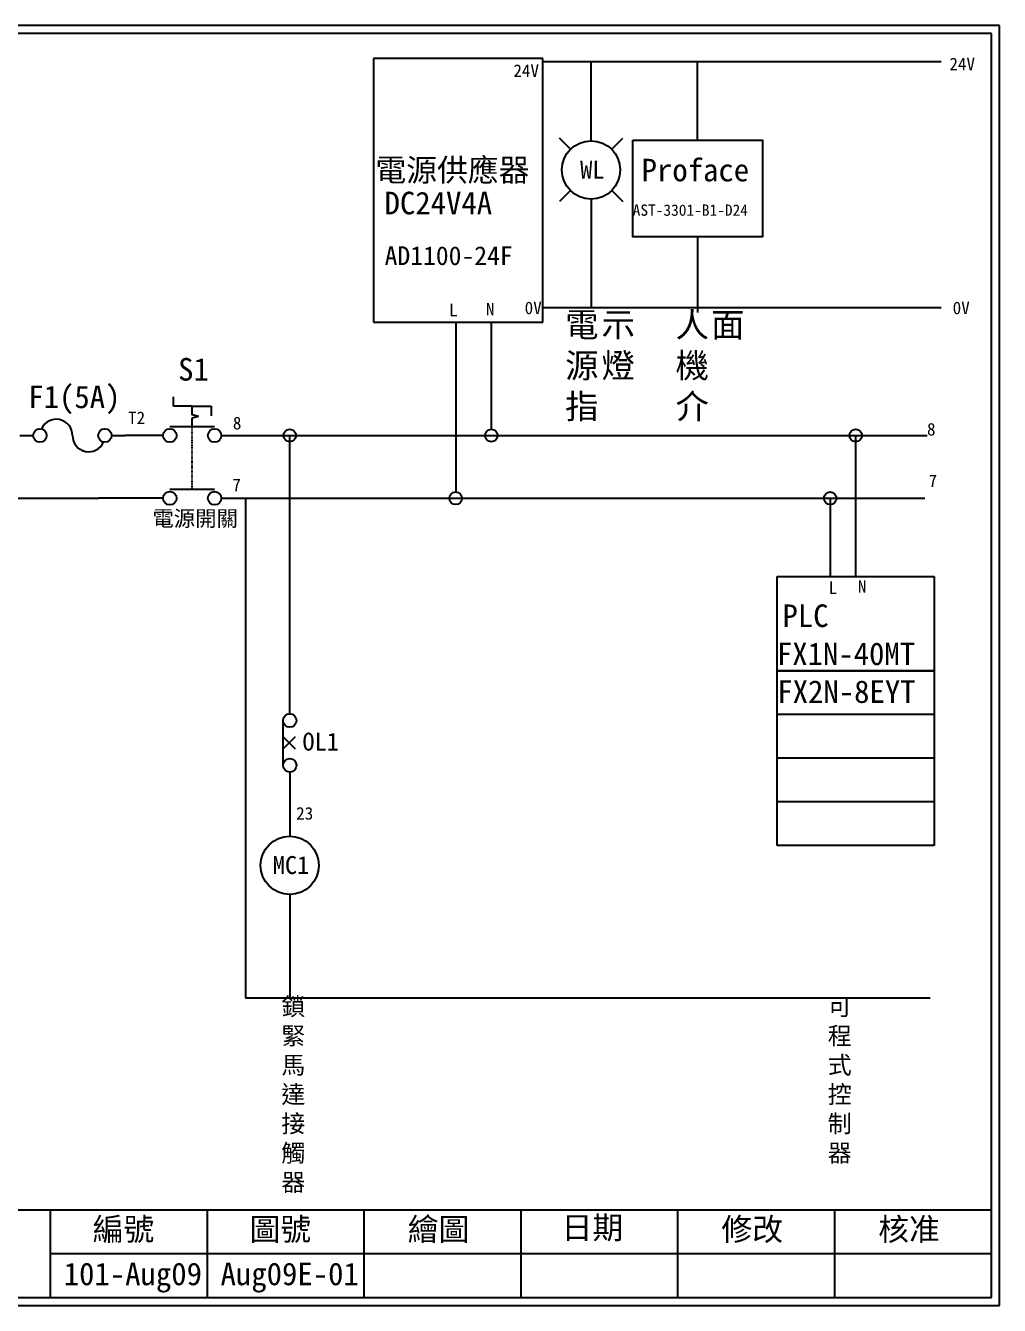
# Model space of a CAD drawing. Extents: x 10 to 297, y 3 to 207.
# Drawn here: x 141.8 to 297, y 3 to 207 of the extents above; entities that cross this region are included whole.
import ezdxf
from ezdxf.enums import TextEntityAlignment as Align

# ---------------------------------------------------------------- set-up
doc = ezdxf.new("R2010")
doc.units = 0
doc.linetypes.add('DASHED', pattern=[0.2, 0.1, -0.1])
doc.layers.get('0').update_dxf_attribs({"linetype": 'CONTINUOUS'})
for name, color, linetype in [('7', 7, 'CONTINUOUS'), ('圖框層', 7, 'CONTINUOUS'), ('標尺寸層', 3, 'CONTINUOUS')]:
    doc.layers.add(name, color=color, linetype=linetype)
doc.styles.add('CNS', font='romanc.shx', dxfattribs={"bigfont": 'chineset.shx'})
doc.styles.add('STSL', font='KAIU.TTF')

# ---------------------------------------------------------------- blocks, each defined once
blk = doc.blocks.new('FUSE')
at = {"color": 7}
for p, q in [((0, 0), (2.14, 0)), ((14.64, 0), (16.78, 0))]:
    blk.add_line(p, q, dxfattribs=at)
for centre in [(3.21, 0), (13.56, 0)]:
    blk.add_circle(centre, 1.07)
for centre, start, end in [((5.8, 0), 0, 156.116), ((10.98, 0), 180, 336.116)]:
    blk.add_arc(centre, 2.59, start, end, dxfattribs=at)

msp = doc.modelspace()

# ---------------------------------------------------------------- linework, layer by layer
for p, q in [((224.23, 201.72), (197.23, 201.72)), ((197.23, 201.72), (197.23, 159.72)), ((224.23, 159.72), (224.23, 201.72)), ((287.72, 201.19), (224.23, 201.19)), ((231.92, 192.51), (231.92, 201.19)), ((231.92, 188.61), (231.92, 192.51)), ((228.64, 187.25), (226.87, 189.02)), ((235.2, 187.25), (236.97, 189.02)), ((228.64, 180.69), (226.87, 178.92)), ((235.2, 180.69), (236.97, 178.92)), ((231.92, 179.33), (231.92, 175.38)), ((231.92, 175.38), (231.92, 161.98)), ((287.72, 161.98), (224.23, 161.98)), ((197.23, 159.72), (220.23, 159.72)), ((210.34, 159.72), (210.34, 132.64)), ((216.01, 159.72), (216.01, 142.64)), ((220.23, 159.72), (224.23, 159.72)), ((165.34, 146.29), (165.34, 147.79)), ((168.34, 146.29), (165.34, 146.29)), ((168.34, 146.29), (171.34, 146.29)), ((169.34, 144.68), (168.34, 144.94)), ((171.34, 146.29), (171.34, 144.79)), ((169.34, 144.68), (168.34, 144.41)), ((155.49, 141.64), (156.56, 141.64)), ((155.49, 141.64), (156.56, 141.64)), ((172.98, 141.64), (285.46, 141.64)), ((183.89, 101.2), (183.89, 141.64)), ((274.1, 119.16), (274.1, 141.64)), ((172.98, 131.64), (285.09, 131.64)), ((261.6, 119.16), (286.6, 119.16)), ((261.6, 104.16), (261.6, 119.16)), ((286.6, 119.16), (286.6, 104.16)), ((286.6, 104.16), (261.6, 104.16)), ((261.6, 104.16), (286.6, 104.16)), ((261.6, 97.2), (261.6, 104.16)), ((286.6, 104.16), (286.6, 97.2)), ((183.89, 97.29), (183.89, 101.2)), ((286.6, 97.2), (261.6, 97.2)), ((261.6, 90.24), (261.6, 97.2)), ((286.6, 97.2), (286.6, 90.24)), ((286.6, 90.24), (261.6, 90.24)), ((261.6, 83.28), (261.6, 90.24)), ((286.6, 90.24), (286.6, 83.28)), ((286.6, 83.28), (261.6, 83.28)), ((261.6, 76.32), (261.6, 83.28)), ((286.6, 83.28), (286.6, 76.32)), ((286.6, 76.32), (261.6, 76.32)), ((183.89, 68.49), (183.89, 52.04))]:
    msp.add_line(p, q)
for centre, radius in [((231.92, 183.97), 4.64), ((183.89, 141.64), 1), ((216.01, 141.64), 1), ((210.34, 131.64), 1), ((183.89, 73.13), 4.64)]:
    msp.add_circle(centre, radius)
at = {"layer": '7'}
for p, q in [((168.34, 144.94), (168.34, 146.29)), ((164.77, 143.07), (171.91, 143.07)), ((168.34, 143.07), (168.34, 144.41)), ((164.77, 133.07), (171.91, 133.07)), ((182.81, 96.22), (182.81, 89.08))]:
    msp.add_line(p, q, dxfattribs=at)
at = {"layer": '7', "linetype": 'DASHED'}
msp.add_line((168.34, 133.07), (168.34, 143.07), dxfattribs=at)
at = {"layer": '7'}
for centre in [(164.77, 141.64), (171.91, 141.64), (164.77, 131.64), (171.91, 131.64), (183.89, 96.22), (183.89, 89.08)]:
    msp.add_circle(centre, 1.07, dxfattribs=at)
at = {"layer": '圖框層', "color": 7}
for p, q in [((297, 206.97), (10, 206.97)), ((297, 3), (297, 206.97)), ((295.75, 205.72), (11.25, 205.72)), ((295.75, 4.25), (295.75, 205.72)), ((11.25, 18.25), (295.75, 18.25)), ((145.75, 4.25), (145.75, 18.25)), ((170.75, 4.25), (170.75, 18.25)), ((195.75, 4.25), (195.75, 18.25)), ((220.75, 4.25), (220.75, 18.25)), ((245.75, 4.25), (245.75, 18.25)), ((270.75, 4.25), (270.75, 18.25)), ((145.75, 11.25), (295.75, 11.25)), ((11.25, 4.25), (295.75, 4.25)), ((10, 3), (297, 3))]:
    msp.add_line(p, q, dxfattribs=at)
at = {"layer": '標尺寸層', "color": 7}
for p, q in [((248.9, 188.72), (248.9, 201.19)), ((248.9, 173.28), (248.9, 161.24)), ((163.7, 141.64), (157.63, 141.64)), ((22.23, 131.57), (153.44, 131.64)), ((163.7, 131.64), (153.44, 131.64)), ((176.82, 131.65), (176.82, 52.04)), ((270.03, 131.67), (270.03, 119.15)), ((182.81, 91.65), (184.81, 93.65)), ((184.81, 91.65), (182.81, 93.65)), ((183.89, 88.01), (183.89, 77.77)), ((176.82, 52.04), (285.94, 52.04))]:
    msp.add_line(p, q, dxfattribs=at)
msp.add_lwpolyline([(238.55, 188.72), (259.25, 188.72), (259.25, 173.28), (238.55, 173.28)], close=True, dxfattribs=at)
for centre in [(274.1, 141.64), (270.03, 131.64)]:
    msp.add_circle(centre, 1, dxfattribs=at)

# ---------------------------------------------------------------- block references
at = {"color": 7}
msp.add_blockref('FUSE', (140.86, 141.64), dxfattribs=at)

# ---------------------------------------------------------------- texts
for s, p in [('WL', (232.12, 184.02)), ('OL1', (188.82, 92.85)), ('MC1', (184.09, 73.18))]:
    msp.add_text(s, height=2.856, dxfattribs=at).set_placement(p, align=Align.MIDDLE_CENTER)
at = {"layer": '圖框層', "color": 4, "style": 'STSL'}
for s, height, p in [('24V', 2, (219.53, 198.78)), ('24V', 2, (289.03, 199.84)), ('電源供應器', 3.6, (197.54, 182.15)), ('Proface', 3.6, (239.97, 182.15)), ('DC24V4A', 3.6, (199, 176.89)), ('AST-3301-B1-D24', 1.8, (238.55, 176.66)), ('AD1100-24F', 3, (199.01, 168.8)), ('L', 2, (209.29, 160.63)), ('N', 2, (215.16, 160.78)), ('0V', 2, (221.33, 160.98)), ('0V', 2, (289.55, 160.98)), ('S1', 3.6, (166.1, 150.39)), ('F1(5A)', 3.6, (142.21, 146)), ('T2', 2, (158.11, 143.46)), ('8', 2, (174.82, 142.62)), ('8', 2, (285.46, 141.64)), ('7', 2, (174.73, 132.74)), ('7', 2, (285.72, 133.42)), ('L', 2, (269.8, 116.4)), ('N', 2, (274.44, 116.58)), ('PLC', 3.6, (262.42, 111.12)), ('FX1N-40MT', 3.6, (261.53, 105.05)), ('FX2N-8EYT', 3.6, (261.6, 99.02)), ('23', 2, (184.91, 80.42)), ('編號', 3.6, (152.47, 13.34)), ('圖號', 3.6, (177.47, 13.34)), ('繪圖', 3.6, (202.69, 13.34)), ('日期', 3.6, (227.22, 13.59)), ('修改', 3.6, (252.69, 13.34)), ('核准', 3.6, (277.69, 13.34)), ('101-Aug09', 3.6, (147.86, 6.22)), ('Aug09E-01', 3.6, (172.86, 6.22))]:
    msp.add_text(s, height=height, dxfattribs=at).set_placement(p)
at = {"layer": '標尺寸層', "color": 7, "attachment_point": 1, "style": 'CNS'}
for s, insert, char_height, width in [('{\\fDFKai-SB|b0|i0|c136|p65;電\\P源指}', (227.78, 161.24), 3.9, 4.1392), ('{\\fDFKai-SB|b0|i0|c136|p65;示燈}', (233.58, 161.24), 3.9, 4.1392), ('{\\fDFKai-SB|b0|i0|c136|p65;人機介}', (245.38, 161.24), 3.9, 4.1392), ('{\\fDFKai-SB|b0|i0|c136|p65;面}', (251.05, 161.24), 3.9, 4.1392), ('{\\fDFKai-SB|b0|i0|c136|p65;電源開關}', (161.99, 129.67), 2.5, 14.0847), ('{\\fDFKai-SB|b0|i0|c136|p65;鎖緊馬達接觸器}', (182.55, 52.04), 2.8, 5.4243), ('{\\fDFKai-SB|b0|i0|c136|p65;可程式控制器}', (269.64, 52.04), 2.8, 5.4243)]:
    msp.add_mtext(s, dxfattribs=dict(at, insert=insert, char_height=char_height, width=width))

doc.saveas('drawing.dxf')
